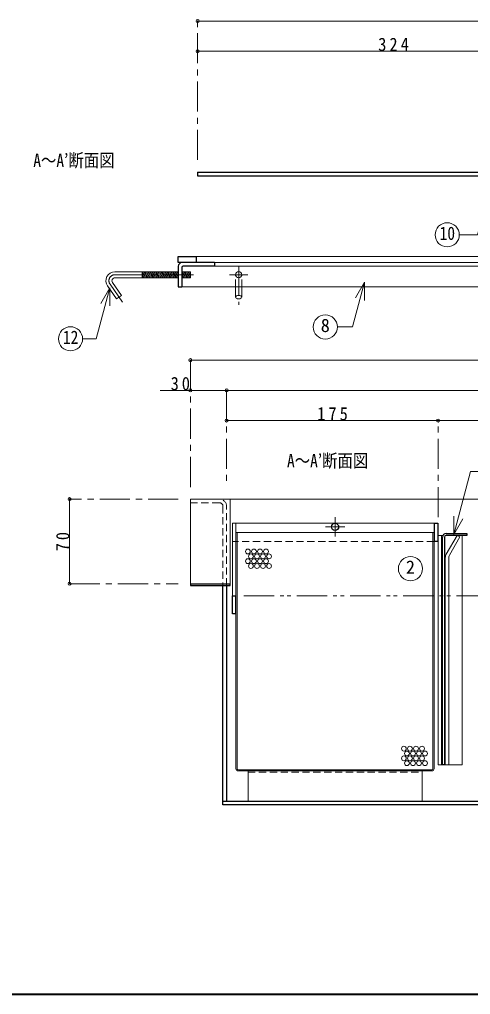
# Model space of a CAD drawing. Units: millimetres at full size, sheet at 1:5. Extents: x -1062 to 963, y -702 to 703.
# Drawn here: x -601 to -228, y -702 to 104 of the extents above; entities that cross this region are included whole.
import ezdxf
from ezdxf.enums import TextEntityAlignment as Align

# ---------------------------------------------------------------- set-up
doc = ezdxf.new("R2010")
doc.units = ezdxf.units.MM
doc.header["$LTSCALE"] = 5
doc.header["$PDMODE"] = 32
doc.header["$PDSIZE"] = 2.5
for name, pattern in [('CHAIN1', [8, 5, -1, 1, -1]), ('DASHED1', [1.8, 1.2, -0.6]), ('DOUBLE_CHAIN1', [8.8, 5, -1, 0.6, -0.6, 0.6, -1])]:
    doc.linetypes.add(name, pattern=pattern)
doc.layers.add('0-A', color=4, linetype='Continuous', lineweight=9)
doc.styles.add('ＭＳ ゴシック', font='')
doc.styles.get('ＭＳ ゴシック').set_extended_font_data('MS Gothic')

msp = doc.modelspace()

# ---------------------------------------------------------------- linework, layer by layer
at = {"layer": '0-A', "linetype": 'CHAIN1'}
for p, q in [((-453.898, -11.791), (-453.898, 103.209)), ((-419.898, -99.291), (-419.898, -131.722)), ((-522.293, -106.791), (-454.797, -106.791)), ((-427.398, -106.791), (-412.398, -106.791)), ((-526.389, -114.659), (-516.078, -129.384)), ((-459.898, -177.491), (-459.898, -282.491)), ((-429.898, -202.491), (-429.898, -282.491)), ((-254.898, -307.491), (-254.898, -227.491)), ((-469.898, -292.491), (-559.898, -292.491)), ((-340.148, -307.491), (-340.148, -323.491)), ((-348.148, -315.491), (-332.148, -315.491)), ((-559.898, -362.491), (-469.898, -362.491))]:
    msp.add_line(p, q, dxfattribs=at)
at = {"layer": '0-A'}
for p, q in [((194.102, 103.209), (-453.898, 103.209)), ((-453.898, 78.209), (-129.898, 78.209)), ((195.102, -91.791), (-454.898, -91.791)), ((-499.797, -109.291), (-499.797, -104.291)), ((-498.927, -104.291), (-499.335, -109.291)), ((-497.923, -104.291), (-498.332, -109.291)), ((-496.92, -104.291), (-497.328, -109.291)), ((-495.917, -104.291), (-496.325, -109.291)), ((-494.913, -104.291), (-495.322, -109.291)), ((-493.91, -104.291), (-494.318, -109.291)), ((-492.907, -104.291), (-493.315, -109.291)), ((-491.903, -104.291), (-492.312, -109.291)), ((-490.9, -104.291), (-491.308, -109.291)), ((-489.897, -104.291), (-490.305, -109.291)), ((-488.893, -104.291), (-489.302, -109.291)), ((-487.89, -104.291), (-488.298, -109.291)), ((-486.887, -104.291), (-487.295, -109.291)), ((-485.883, -104.291), (-486.292, -109.291)), ((-484.88, -104.291), (-485.288, -109.291)), ((-483.877, -104.291), (-484.285, -109.291)), ((-482.873, -104.291), (-483.282, -109.291)), ((-481.87, -104.291), (-482.278, -109.291)), ((-480.867, -104.291), (-481.275, -109.291)), ((-479.863, -104.291), (-480.272, -109.291)), ((-478.86, -104.291), (-479.269, -109.291)), ((-477.857, -104.291), (-478.265, -109.291)), ((-476.853, -104.291), (-477.262, -109.291)), ((-475.85, -104.291), (-476.259, -109.291)), ((-474.847, -104.291), (-475.255, -109.291)), ((-473.843, -104.291), (-474.252, -109.291)), ((-472.84, -104.291), (-473.249, -109.291)), ((-471.837, -104.291), (-472.245, -109.291)), ((-470.833, -104.291), (-471.242, -109.291)), ((-466.82, -104.291), (-466.898, -105.246)), ((-465.817, -104.291), (-466.225, -109.291)), ((-464.813, -104.291), (-465.222, -109.291)), ((-463.81, -104.291), (-464.219, -109.291)), ((-462.807, -104.291), (-463.215, -109.291)), ((-461.803, -104.291), (-462.212, -109.291)), ((-460.8, -104.291), (-461.209, -109.291)), ((-459.797, -104.291), (-460.205, -109.291)), ((-469.898, -105.124), (-470.239, -109.291)), ((207.102, -116.791), (-466.898, -116.791)), ((-422.398, -116.791), (-422.398, -125.288)), ((-417.398, -116.791), (-417.398, -125.288)), ((-459.898, -177.491), (200.102, -177.491)), ((-484.898, -202.491), (-429.898, -202.491)), ((170.102, -202.491), (-429.898, -202.491)), ((-429.898, -227.491), (-254.898, -227.491)), ((-254.898, -227.491), (-14.898, -227.491)), ((-559.898, -292.491), (-559.898, -362.491)), ((176.102, -292.491), (-426.898, -292.491)), ((-422.148, -312.491), (-258.148, -312.491)), ((-421.148, -319.991), (-259.148, -319.991)), ((-251.898, -322.491), (-250.746, -322.491)), ((-234.898, -512.491), (-234.898, -322.491)), ((-251.898, -512.491), (-251.148, -512.491)), ((-248.898, -512.491), (-249.648, -512.491)), ((-245.898, -512.491), (-234.898, -512.491))]:
    msp.add_line(p, q, dxfattribs=at)
at = {"layer": '0-A', "color": 5, "lineweight": 25}
for p, q in [((-453.898, -21.791), (-453.898, -24.991)), ((-453.898, -21.791), (-186.898, -21.791)), ((-453.898, -24.991), (-186.898, -24.991)), ((-469.898, -96.791), (-469.898, -91.791)), ((-469.898, -91.791), (-454.898, -91.791)), ((-439.898, -96.791), (-469.898, -96.791)), ((-454.898, -96.791), (-454.898, -91.791)), ((-439.898, -96.791), (-439.898, -99.791)), ((-469.898, -99.791), (-469.898, -116.791)), ((-466.898, -100.791), (-466.898, -116.791)), ((-439.898, -99.791), (-465.898, -99.791)), ((-469.898, -116.791), (-466.898, -116.791)), ((-258.148, -312.491), (-258.148, -327.491)), ((-231.148, -322.491), (-248.208, -322.491)), ((-255.148, -327.491), (-258.148, -327.491)), ((-251.148, -512.491), (-251.148, -323.991)), ((-249.648, -323.991), (-249.648, -512.491)), ((-459.898, -362.491), (-459.898, -363.991)), ((-459.898, -362.491), (-426.898, -362.491)), ((-426.898, -363.991), (-426.898, -362.491)), ((-459.898, -363.991), (-426.898, -363.991)), ((-432.898, -545.491), (-432.898, -363.991)), ((-429.898, -363.991), (-429.898, -542.491)), ((-422.148, -387.491), (-422.148, -372.491)), ((-422.148, -387.491), (-425.148, -387.491)), ((-249.648, -512.491), (-251.148, -512.491)), ((-432.898, -542.491), (173.102, -542.491)), ((173.102, -545.491), (-432.898, -545.491))]:
    msp.add_line(p, q, dxfattribs=at)
at = {"layer": '0-A', "color": 7, "lineweight": 18}
for p, q in [((-439.898, -96.791), (180.102, -96.791)), ((-522.293, -104.291), (-469.898, -104.291)), ((-466.898, -104.291), (-459.797, -104.291)), ((-459.797, -109.291), (-459.797, -104.291)), ((-439.898, -99.791), (180.102, -99.791)), ((-522.293, -109.291), (-469.898, -109.291)), ((-466.898, -109.291), (-459.797, -109.291)), ((-526.449, -117.659), (-533.949, -130.649)), ((-528.437, -116.093), (-520.994, -126.722)), ((-526.449, -117.659), (-526.449, -132.659)), ((-315.689, -113.011), (-323.189, -126.001)), ((-315.689, -113.011), (-315.689, -128.011)), ((-426.898, -292.491), (-459.898, -292.491)), ((-459.898, -292.491), (-459.898, -362.491)), ((-426.898, -362.491), (-426.898, -292.491)), ((-425.148, -312.491), (-422.148, -312.491)), ((-425.148, -372.491), (-425.148, -312.491)), ((-422.148, -372.491), (-422.148, -312.491)), ((-241.906, -321.679), (-241.906, -306.679)), ((-241.906, -321.679), (-234.406, -308.688)), ((-422.148, -319.991), (-421.148, -319.991)), ((-421.148, -515.491), (-421.148, -319.991)), ((-259.148, -319.991), (-258.148, -319.991)), ((-259.148, -515.491), (-259.148, -319.991)), ((-254.898, -322.491), (-251.898, -322.491)), ((-254.898, -322.491), (-254.898, -512.491)), ((-251.898, -322.491), (-251.898, -512.491)), ((-248.094, -338.098), (-239.083, -322.491)), ((-239.083, -322.491), (-236.833, -323.79)), ((-258.148, -515.491), (-258.148, -327.491)), ((-236.833, -323.79), (-245.496, -338.795)), ((-248.898, -512.491), (-248.898, -341.098)), ((-245.898, -340.295), (-245.898, -512.491)), ((-422.148, -515.491), (-422.148, -387.491)), ((-251.898, -512.491), (-254.898, -512.491)), ((-245.898, -512.491), (-248.898, -512.491)), ((-260.148, -516.491), (-420.148, -516.491)), ((-260.148, -517.491), (-420.148, -517.491)), ((-412.148, -542.491), (-412.148, -517.491)), ((-268.148, -517.491), (-268.148, -542.491))]:
    msp.add_line(p, q, dxfattribs=at)
at = {"layer": '0-A', "linetype": 'DASHED1'}
for p, q in [((-422.398, -116.791), (-422.398, -106.791)), ((-417.398, -116.791), (-417.398, -106.791)), ((-258.148, -327.491), (-425.148, -327.491)), ((-412.148, -518.491), (-268.148, -518.491))]:
    msp.add_line(p, q, dxfattribs=at)
at = {"layer": '0-A', "color": 7, "linetype": 'DASHED1', "lineweight": 18}
for p, q in [((-459.898, -295.491), (-435.898, -295.491)), ((-432.898, -298.491), (-432.898, -363.991)), ((-429.898, -363.991), (-429.898, -298.491))]:
    msp.add_line(p, q, dxfattribs=at)
at = {"layer": '0-A', "linetype": 'DOUBLE_CHAIN1'}
msp.add_line((-415.648, -372.491), (51.102, -372.491), dxfattribs=at)
at = {"layer": '0-A', "color": 1, "lineweight": 40}
msp.add_line((962.602, -702.491), (-1062.398, -702.491), dxfattribs=at)
at = {"layer": '0-A', "color": 7, "lineweight": 18}
for points in [[(-213.714, -41.542), (-222.343, -73.745), (-237.306, -73.745)], [(-526.449, -117.659), (-537.745, -159.814), (-549.092, -159.814)], [(-524.341, -113.225), (-516.898, -123.854), (-520.994, -126.722)], [(-315.689, -113.011), (-325.606, -150.022), (-338.211, -150.022)], [(-241.906, -321.679), (-227.958, -269.623), (-209.687, -269.623)]]:
    msp.add_lwpolyline(points, dxfattribs=at)
at = {"layer": '0-A', "color": 5, "lineweight": 25}
for points in [[(-258.148, -312.491), (-255.148, -312.491), (-255.148, -327.491)], [(-248.148, -320.991), (-231.148, -320.991), (-231.148, -322.491)], [(-425.148, -387.491), (-425.148, -372.491), (-422.148, -372.491)]]:
    msp.add_lwpolyline(points, dxfattribs=at)
at = {"layer": '0-A', "color": 7, "lineweight": 18}
for centre in [(-247.306, -73.745), (-348.211, -150.022), (-559.092, -159.814), (-277.703, -350.046)]:
    msp.add_circle(centre, 10, dxfattribs=at)
at = {"layer": '0-A'}
for centre, radius in [((-419.898, -106.791), 2.5), ((-412.269, -335.878), 2), ((-409.769, -339.878), 2), ((-407.269, -335.878), 2), ((-404.769, -339.878), 2), ((-402.269, -335.878), 2), ((-399.769, -339.878), 2), ((-397.269, -335.878), 2), ((-394.769, -339.878), 2), ((-412.269, -343.878), 2), ((-409.769, -347.878), 2), ((-407.269, -343.878), 2), ((-404.769, -347.878), 2), ((-402.269, -343.878), 2), ((-399.769, -347.878), 2), ((-397.269, -343.878), 2), ((-394.769, -347.878), 2), ((-283.151, -499.024), 2), ((-278.151, -499.024), 2), ((-273.151, -499.024), 2), ((-268.151, -499.024), 2), ((-283.151, -507.024), 2), ((-280.651, -503.024), 2), ((-278.151, -507.024), 2), ((-275.651, -503.024), 2), ((-273.151, -507.024), 2), ((-270.651, -503.024), 2), ((-268.151, -507.024), 2), ((-265.651, -503.024), 2), ((-280.651, -511.024), 2), ((-275.651, -511.024), 2), ((-270.651, -511.024), 2), ((-265.651, -511.024), 2)]:
    msp.add_circle(centre, radius, dxfattribs=at)
at = {"layer": '0-A', "color": 5, "lineweight": 25}
msp.add_circle((-340.148, -315.491), 3, dxfattribs=at)
for centre, radius, start in [((-466.898, -99.791), 3, 90), ((-465.898, -100.791), 1, 90), ((-248.148, -323.991), 3, 92.27697), ((-248.148, -323.991), 1.5, 92.27697)]:
    msp.add_arc(centre, radius, start, 180, dxfattribs=at)
at = {"layer": '0-A', "color": 7, "lineweight": 18}
for centre, radius, start, end in [((-522.293, -111.791), 7.5, 90, 215), ((-522.293, -111.791), 2.5, 90, 215), ((-248.148, -323.991), 3, 90, 92.27697), ((-242.898, -341.098), 6, 150, 180), ((-242.898, -340.295), 3, 150, 180), ((-420.148, -515.491), 2, 180, 270), ((-420.148, -515.491), 1, 180, 270), ((-260.148, -515.491), 2, 270, 0), ((-260.148, -515.491), 1, 270, 0)]:
    msp.add_arc(centre, radius, start, end, dxfattribs=at)
at = {"layer": '0-A', "linetype": 'CHAIN1'}
msp.add_arc((-522.293, -111.791), 5, 90, 215, dxfattribs=at)
at = {"layer": '0-A', "color": 7, "linetype": 'DASHED1', "lineweight": 18}
for radius in [6, 3]:
    msp.add_arc((-435.898, -298.491), radius, 0, 90, dxfattribs=at)
at = {"layer": '0-A'}
msp.add_ellipse((-419.898, -125.278), major_axis=(2.5, 0), ratio=0.57, dxfattribs=at)
for p in [(-453.898, 103.209), (-453.898, 78.209), (-459.898, -177.491), (-459.898, -202.491), (-429.898, -202.491), (-429.898, -227.491), (-254.898, -227.491), (-559.898, -292.491), (-559.898, -362.491)]:
    msp.add_point(p, dxfattribs=at)

# ---------------------------------------------------------------- texts
at = {"layer": '0-A', "color": 7, "style": 'ＭＳ ゴシック', "width": 0.85}
for s, p in [('A～A’断面図', (-589.898, -20.891)), ('10', (-253.556, -81.245)), ('12', (-565.342, -167.314)), ('A～A’断面図', (-379.898, -269.491))]:
    msp.add_text(s, height=11, dxfattribs=at).set_placement(p, align=Align.BOTTOM_LEFT)
at = {"layer": '0-A', "color": 7, "style": 'ＭＳ ゴシック'}
for s, p in [('8', (-351.961, -157.522)), ('2', (-281.453, -357.546))]:
    msp.add_text(s, height=11, dxfattribs=at).set_placement(p, align=Align.BOTTOM_LEFT)
at = {"layer": '0-A', "color": 7, "char_height": 11, "attachment_point": 7, "style": 'ＭＳ ゴシック'}
for s, insert in [('\\T1.38;\\W0.9;324', (-304.398, 78.209)), ('\\T1.36;\\W0.9;30', (-476.148, -202.491)), ('\\T1.38;\\W0.9;175', (-354.898, -227.491))]:
    msp.add_mtext(s, dxfattribs=dict(at, insert=insert))
at = {"layer": '0-A', "color": 7, "insert": (-559.898, -335.616), "char_height": 11, "attachment_point": 7, "rotation": 90, "style": 'ＭＳ ゴシック'}
msp.add_mtext('\\T1.36;\\W0.9;70', dxfattribs=at)

doc.saveas('drawing.dxf')
